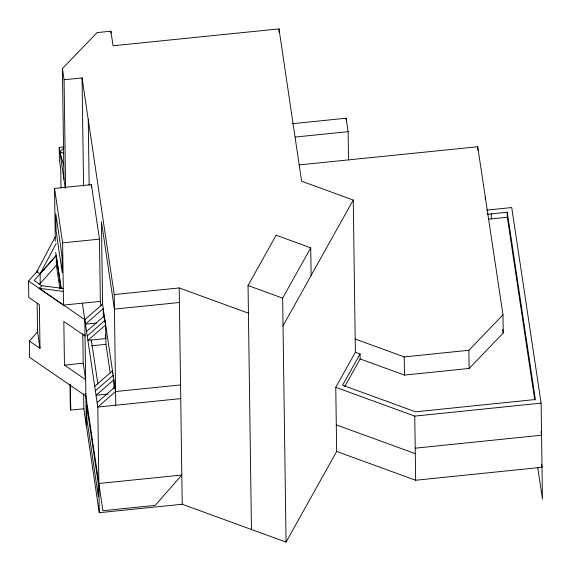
<?xml version="1.0" encoding="UTF-8"?>
<svg xmlns="http://www.w3.org/2000/svg" width="571" height="571" viewBox="0 0 571 571"><rect width="100%" height="100%" fill="white"/><g stroke="black" fill="none" stroke-linecap="round" stroke-linejoin="round"><path stroke-width="0.86" d="M83.63 393.726L83.837 408.772L70.733 410.106L70.504 402.855M40.227 283.48L40.098 273.809L36.701 271.846L55.216 236.944M56.144 243.567L40.098 273.809L56.465 255.251M251.44 529.488L248.035 285.514L276.128 235.202L310.738 247.814L311.131 275.486M83.837 408.772L99.268 512.694L182.22 504.257L286.057 542.107L282.645 298.133L310.738 247.814M283.03 325.798L353.249 200.043L301.616 181.221L278.998 28.893L113.058 45.766L110.895 31.191L97.07 32.597L62.417 68.549L63.966 179.33M286.057 542.107L336.669 451.461L335.769 387.324L355.376 352.214L353.249 200.043M355.376 352.214L360.073 353.92L342.6 385.211L415.581 411.812L535.37 399.507L507.255 212.234L486.963 214.318M344.798 386.41L360.137 358.938L360.073 353.92M36.701 271.846L37.872 270.518M37.144 303.337L37.543 331.83L29.385 341.015L39.984 348.303L39.378 304.678L28.778 297.391L28.55 281.032L37.879 270.518M56.251 255.594L34.196 280.461L41.861 285.728L63.438 288.491M39.042 284.808L56.386 265.258L56.265 256.472M355.191 339.038L404.218 356.911L468.891 350.266L502.98 314.807L477.72 146.747L299.247 164.891M360.137 358.938L404.475 375.097L469.148 368.452L503.229 332.993L502.98 314.807M63.774 165.647L59.884 151.872L63.531 148.089M99.268 512.694L97.798 407.052L82.367 303.172L63.502 305.092L39.149 288.319L41.869 285.736M86.285 425.245L84.808 319.646L102.587 304.136L101.438 221.662L114.428 309.111L179.401 302.502M86.556 331.408L104.336 315.899L104.386 319.317M87.227 335.898L105.007 320.381L105.043 322.95M94.715 386.324L112.494 370.807L112.53 373.377M95.386 390.807L113.165 375.29L113.186 377.003M97.127 402.569L114.914 387.052L114.935 388.765M180.55 384.933L115.578 391.535L97.798 407.052L180.743 398.615M65.601 187.952L64.08 79.762L82.053 77.934L114.221 294.557L115.77 405.224M60.99 187.973L60.719 168.645L59.391 159.673L59.22 147.389L63.959 146.911M292.459 123.679L346.119 118.226L348.117 131.673L348.51 159.88M295.335 137.04L348.117 131.673M55.28 241.226L54.538 188.401L91.374 184.654L99.468 239.142L100.332 301.388L100.981 305.728M63.502 305.092L62.632 242.889L99.468 239.142M486.364 210.157L511.744 207.551L541.108 403.133L542.45 499.04L537.689 467.321M488.74 219.15L507.326 217.244L507.255 212.234M114.221 294.557L179.194 287.948L248.421 313.179M82.367 303.215L100.332 301.388M96.599 323L85.479 324.128L103.258 308.618L103.38 317.169M91.424 345.819L105.942 344.342L105.671 324.863L87.891 340.38L105.863 338.553L105.307 334.813M84.779 334.32L85.036 336.055L63.838 321.487L64.452 365.112L83.202 363.206L82.795 333.828M108.026 394.069L96.049 395.289L113.829 379.772L113.95 388.323M335.769 387.324L414.76 416.116L541.108 403.133M415.21 448.185L541.558 435.202L541.03 431.676M98.862 483.487L181.806 475.051L155.191 505.385L102.908 510.702L85.493 393.44M336.669 451.461L415.659 480.254L542.007 467.271L541.608 464.63M39.149 288.319L63.31 291.403M248.035 285.514L282.645 298.133M336.298 424.874L415.288 453.667M59.884 151.872L63.809 153.371M28.55 281.032L84.808 319.696M64.452 365.112L85.65 379.679L83.202 363.206M85.878 396.038L29.613 357.375L29.385 341.015M507.326 217.244L534.777 400.121M502.701 329.474L503.229 332.993M102.587 304.136L115.578 391.535M105.942 344.342L110.196 372.949M62.417 68.549L64.08 79.762M97.912 384.233L91.346 340.023L91.381 342.507M59.22 147.389L65.251 188.009M54.538 188.401L62.632 242.889M56.386 256.465L61.19 288.805M55.672 252.389L61.018 288.405M56.386 265.258L59.891 288.855M37.543 331.83L39.984 348.303M491.224 213.875L491.296 218.893M485.3 197.081L485.336 199.714M477.72 146.747L477.77 150.266M468.891 350.266L469.148 368.452M414.76 416.116L415.659 480.254M404.218 356.911L404.475 375.097M346.119 118.226L346.147 119.974M278.998 28.893L279.048 32.454M179.194 287.948L182.22 504.257M110.895 31.191L110.917 32.961M91.374 184.654L91.41 187.324M88.248 119.66L89.162 185.225M82.053 77.934L83.573 186.125M70.376 384.433L70.733 410.106M69.997 384.29L70.319 407.301M98.183 482.738L86.692 405.389L86.892 419.414L98.383 496.799L98.183 482.738M62.003 255.551L55.815 213.911L56.058 231.019L62.239 272.652L62.003 255.551"/></g></svg>
